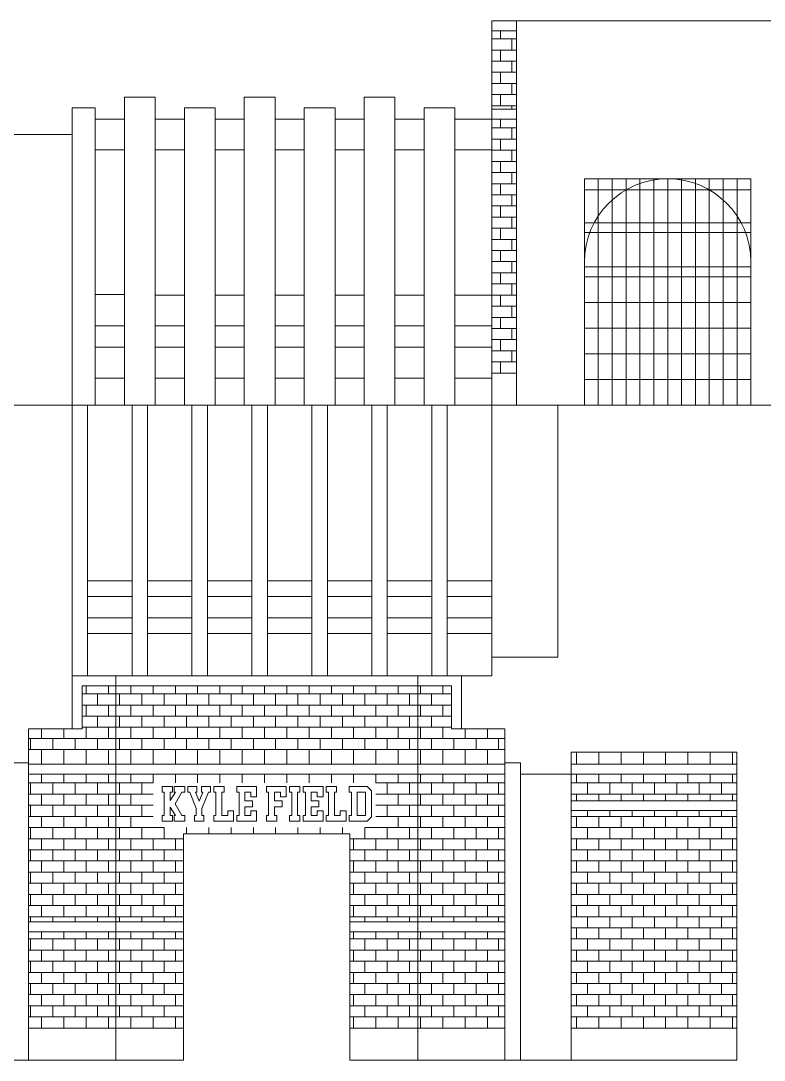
# Model space of a CAD drawing. Header units: inches. Extents: x -1530 to 385, y -443 to 699.
# Drawn here: x 187.452 to 189.954, y 33.837 to 37.336 of the extents above; entities that cross this region are included whole.
import ezdxf

# ---------------------------------------------------------------- set-up
doc = ezdxf.new("R2010")
doc.units = ezdxf.units.IN
doc.header["$LTSCALE"] = 0.5
doc.header["$MEASUREMENT"] = 0
doc.layers.add('03Cut', color=5, linetype='Continuous', lineweight=0)
doc.layers.add('04Score', color=2, linetype='Continuous', lineweight=0)

msp = doc.modelspace()

# ---------------------------------------------------------------- linework, layer by layer
at = {"layer": '03Cut'}
for p, q in [((190.2217, 37.3359), (189.0371, 37.3359)), ((189.0371, 37.3359), (189.0371, 35.1309)), ((187.801, 37.0793), (187.801, 37.0051)), ((187.801, 37.0793), (187.9046, 37.0793)), ((187.9046, 37.0051), (187.9046, 37.0793)), ((188.2045, 37.0793), (188.2045, 37.0051)), ((188.2045, 37.0793), (188.308, 37.0793)), ((188.308, 37.0051), (188.308, 37.0793)), ((188.6079, 37.0793), (188.6079, 37.0051)), ((188.6079, 37.0793), (188.7115, 37.0793)), ((188.7115, 37.0051), (188.7115, 37.0793)), ((187.625, 37.043), (187.703, 37.043)), ((187.625, 37.043), (187.625, 35.1309)), ((187.703, 37.0051), (187.703, 37.043)), ((188.0027, 37.043), (188.0027, 37.0051)), ((188.0027, 37.043), (188.1063, 37.043)), ((188.1063, 37.0051), (188.1063, 37.043)), ((188.4062, 37.043), (188.4062, 37.0051)), ((188.4062, 37.043), (188.5098, 37.043)), ((188.5098, 37.0051), (188.5098, 37.043)), ((188.8097, 37.043), (188.8097, 37.0051)), ((188.8097, 37.043), (188.9132, 37.043)), ((188.9132, 37.0051), (188.9132, 37.043)), ((187.703, 37.0051), (187.801, 37.0051)), ((187.9046, 37.0051), (188.0027, 37.0051)), ((188.1063, 37.0051), (188.2045, 37.0051)), ((188.308, 37.0051), (188.4062, 37.0051)), ((188.5098, 37.0051), (188.6079, 37.0051)), ((188.7115, 37.0051), (188.8097, 37.0051)), ((188.9132, 37.0051), (189.0371, 37.0051)), ((187.3264, 36.9529), (187.625, 36.9529)), ((187.9046, 36.4125), (187.9046, 36.9012)), ((187.9046, 36.9012), (188.0027, 36.9012)), ((188.0027, 36.9012), (188.0027, 36.4125)), ((188.1063, 36.4125), (188.1063, 36.9012)), ((188.1063, 36.9012), (188.2045, 36.9012)), ((188.2045, 36.9012), (188.2045, 36.4125)), ((188.308, 36.4125), (188.308, 36.9012)), ((188.308, 36.9012), (188.4062, 36.9012)), ((188.4062, 36.9012), (188.4062, 36.4125)), ((188.5098, 36.4125), (188.5098, 36.9012)), ((188.5098, 36.9012), (188.6079, 36.9012)), ((188.6079, 36.9012), (188.6079, 36.4125)), ((188.7115, 36.4125), (188.7115, 36.9012)), ((188.7115, 36.9012), (188.8097, 36.9012)), ((188.8097, 36.9012), (188.8097, 36.4125)), ((188.9132, 36.4125), (188.9132, 36.9012)), ((188.9132, 36.9012), (189.0371, 36.9012)), ((187.9046, 36.4125), (188.0027, 36.4125)), ((188.1063, 36.4125), (188.2045, 36.4125)), ((188.308, 36.4125), (188.4062, 36.4125)), ((188.5098, 36.4125), (188.6079, 36.4125)), ((188.7115, 36.4125), (188.8097, 36.4125)), ((188.9132, 36.4125), (189.0371, 36.4125)), ((187.9046, 36.2368), (187.9046, 36.309)), ((187.9046, 36.309), (188.0027, 36.309)), ((188.0027, 36.309), (188.0027, 36.2368)), ((188.1063, 36.2368), (188.1063, 36.309)), ((188.1063, 36.309), (188.2045, 36.309)), ((188.2045, 36.309), (188.2045, 36.2368)), ((188.308, 36.2368), (188.308, 36.309)), ((188.308, 36.309), (188.4062, 36.309)), ((188.4062, 36.309), (188.4062, 36.2368)), ((188.5098, 36.2368), (188.5098, 36.309)), ((188.5098, 36.309), (188.6079, 36.309)), ((188.6079, 36.309), (188.6079, 36.2368)), ((188.7115, 36.2368), (188.7115, 36.309)), ((188.7115, 36.309), (188.8097, 36.309)), ((188.8097, 36.309), (188.8097, 36.2368)), ((188.9132, 36.2368), (188.9132, 36.309)), ((188.9132, 36.309), (189.0371, 36.309)), ((187.9046, 36.2368), (188.0027, 36.2368)), ((188.1063, 36.2368), (188.2045, 36.2368)), ((188.308, 36.2368), (188.4062, 36.2368)), ((188.5098, 36.2368), (188.6079, 36.2368)), ((188.7115, 36.2368), (188.8097, 36.2368)), ((188.9132, 36.2368), (189.0371, 36.2368)), ((187.9046, 36.0419), (187.9046, 36.1329)), ((187.9046, 36.1329), (188.0027, 36.1329)), ((188.0027, 36.1329), (188.0027, 36.0419)), ((188.1063, 36.0419), (188.1063, 36.1329)), ((188.1063, 36.1329), (188.2045, 36.1329)), ((188.2045, 36.1329), (188.2045, 36.0419)), ((188.308, 36.0419), (188.308, 36.1329)), ((188.308, 36.1329), (188.4062, 36.1329)), ((188.4062, 36.1329), (188.4062, 36.0419)), ((188.5098, 36.0419), (188.5098, 36.1329)), ((188.5098, 36.1329), (188.6079, 36.1329)), ((188.6079, 36.1329), (188.6079, 36.0419)), ((188.7115, 36.0419), (188.7115, 36.1329)), ((188.7115, 36.1329), (188.8097, 36.1329)), ((188.8097, 36.1329), (188.8097, 36.0419)), ((188.9132, 36.0419), (188.9132, 36.1329)), ((188.9132, 36.1329), (189.0371, 36.1329)), ((192.1135, 36.0419), (187.1453, 36.0419)), ((189.2598, 36.0419), (189.2598, 35.1934)), ((189.2598, 35.1934), (189.0371, 35.1934)), ((189.0371, 35.1309), (187.625, 35.1309)), ((187.625, 34.9527), (187.625, 35.1309)), ((187.7716, 33.8369), (187.7716, 35.1309)), ((188.7885, 33.8369), (188.7885, 35.1309)), ((188.9351, 34.9527), (188.9351, 35.1309)), ((187.4784, 33.8369), (187.4784, 34.9527)), ((187.4784, 34.9527), (187.625, 34.9527)), ((189.0817, 34.9527), (188.9351, 34.9527)), ((189.0817, 33.8369), (189.0817, 34.9527)), ((189.8625, 34.8743), (189.3044, 34.8743)), ((189.3044, 33.8369), (189.3044, 34.8743)), ((189.8625, 34.8743), (189.8625, 33.8369)), ((187.4262, 34.838), (187.4784, 34.838)), ((189.1338, 34.838), (189.0817, 34.838)), ((189.1338, 34.8), (189.1338, 34.838)), ((189.1338, 34.8), (189.3044, 34.8)), ((187.9999, 33.8369), (187.9999, 34.5994)), ((187.9999, 34.5994), (188.5602, 34.5994)), ((188.5602, 33.8369), (188.5602, 34.5994)), ((187.9999, 33.8369), (186.6975, 33.8369)), ((189.8625, 33.8369), (188.5602, 33.8369))]:
    msp.add_line(p, q, dxfattribs=at)
at = {"layer": '04Score'}
for p, q in [((189.121, 36.0419), (189.121, 37.3359)), ((189.121, 37.3024), (189.0371, 37.3024)), ((189.121, 37.0386), (189.0371, 37.0386)), ((187.703, 36.0419), (187.703, 37.0051)), ((187.801, 37.0051), (187.801, 36.0419)), ((187.9046, 36.9012), (187.9046, 37.0051)), ((188.0027, 36.9012), (188.0027, 37.0051)), ((188.1063, 36.9012), (188.1063, 37.0051)), ((188.2045, 36.9012), (188.2045, 37.0051)), ((188.308, 36.9012), (188.308, 37.0051)), ((188.4062, 36.9012), (188.4062, 37.0051)), ((188.5098, 36.9012), (188.5098, 37.0051)), ((188.6079, 36.9012), (188.6079, 37.0051)), ((188.7115, 36.9012), (188.7115, 37.0051)), ((188.8097, 36.9012), (188.8097, 37.0051)), ((188.9132, 36.9012), (188.9132, 37.0051)), ((189.121, 37.0051), (189.0371, 37.0051)), ((187.703, 36.9012), (187.801, 36.9012)), ((189.3493, 36.0419), (189.3493, 36.8044)), ((189.3493, 36.8044), (189.9096, 36.8044)), ((189.3959, 36.0419), (189.3959, 36.8044)), ((189.4426, 36.0419), (189.4426, 36.8044)), ((189.4893, 36.0419), (189.4893, 36.8044)), ((189.536, 36.0419), (189.536, 36.8044)), ((189.5827, 36.0419), (189.5827, 36.8044)), ((189.6294, 36.8044), (189.6294, 36.0419)), ((189.6761, 36.0419), (189.6761, 36.8044)), ((189.7228, 36.0419), (189.7228, 36.8044)), ((189.7695, 36.0419), (189.7695, 36.8044)), ((189.8162, 36.0419), (189.8162, 36.8044)), ((189.8629, 36.0419), (189.8629, 36.8044)), ((189.9096, 36.0419), (189.9096, 36.8044)), ((189.9096, 36.7669), (189.3493, 36.7669)), ((189.9096, 36.6562), (189.3493, 36.6562)), ((189.9096, 36.6227), (189.3493, 36.6227)), ((189.9096, 36.508), (189.3493, 36.508)), ((189.9096, 36.4745), (189.3493, 36.4745)), ((187.703, 36.4145), (187.801, 36.4145)), ((187.9046, 36.4125), (187.9046, 36.309)), ((188.0027, 36.4125), (188.0027, 36.309)), ((188.1063, 36.4125), (188.1063, 36.309)), ((188.2045, 36.4125), (188.2045, 36.309)), ((188.308, 36.4125), (188.308, 36.309)), ((188.4062, 36.4125), (188.4062, 36.309)), ((188.5098, 36.4125), (188.5098, 36.309)), ((188.6079, 36.4125), (188.6079, 36.309)), ((188.7115, 36.4125), (188.7115, 36.309)), ((188.8097, 36.4125), (188.8097, 36.309)), ((188.9132, 36.4125), (188.9132, 36.309)), ((189.9096, 36.388), (189.3493, 36.388)), ((187.703, 36.309), (187.801, 36.309)), ((189.9096, 36.3015), (189.3493, 36.3015)), ((187.703, 36.2368), (187.801, 36.2368)), ((187.9046, 36.2368), (187.9046, 36.1329)), ((188.0027, 36.2368), (188.0027, 36.1329)), ((188.1063, 36.2368), (188.1063, 36.1329)), ((188.2045, 36.2368), (188.2045, 36.1329)), ((188.308, 36.2368), (188.308, 36.1329)), ((188.4062, 36.2368), (188.4062, 36.1329)), ((188.5098, 36.2368), (188.5098, 36.1329)), ((188.6079, 36.2368), (188.6079, 36.1329)), ((188.7115, 36.2368), (188.7115, 36.1329)), ((188.8097, 36.2368), (188.8097, 36.1329)), ((188.9132, 36.2368), (188.9132, 36.1329)), ((189.9096, 36.215), (189.3493, 36.215)), ((189.121, 36.1501), (189.0371, 36.1501)), ((187.703, 36.1329), (187.801, 36.1329)), ((189.9096, 36.1284), (189.3493, 36.1284)), ((187.6771, 35.1309), (187.6771, 36.0419)), ((187.8267, 36.0419), (187.8267, 35.1309)), ((187.8788, 35.1309), (187.8788, 36.0419)), ((188.0284, 36.0419), (188.0284, 35.1309)), ((188.0806, 35.1309), (188.0806, 36.0419)), ((188.2302, 36.0419), (188.2302, 35.1309)), ((188.2823, 35.1309), (188.2823, 36.0419)), ((188.4319, 36.0419), (188.4319, 35.1309)), ((188.484, 35.1309), (188.484, 36.0419)), ((188.6336, 36.0419), (188.6336, 35.1309)), ((188.6858, 35.1309), (188.6858, 36.0419)), ((188.8354, 36.0419), (188.8354, 35.1309)), ((188.8875, 35.1309), (188.8875, 36.0419)), ((187.6771, 35.4501), (187.8267, 35.4501)), ((187.8788, 35.4501), (188.0284, 35.4501)), ((188.0806, 35.4501), (188.2302, 35.4501)), ((188.2823, 35.4501), (188.4319, 35.4501)), ((188.484, 35.4501), (188.6336, 35.4501)), ((188.6858, 35.4501), (188.8354, 35.4501)), ((188.8875, 35.4501), (189.0371, 35.4501)), ((187.6771, 35.398), (187.8267, 35.398)), ((187.8788, 35.398), (188.0284, 35.398)), ((188.0806, 35.398), (188.2302, 35.398)), ((188.2823, 35.398), (188.4319, 35.398)), ((188.484, 35.398), (188.6336, 35.398)), ((188.6858, 35.398), (188.8354, 35.398)), ((188.8875, 35.398), (189.0371, 35.398)), ((187.6771, 35.3258), (187.8267, 35.3258)), ((187.8788, 35.3258), (188.0284, 35.3258)), ((188.0806, 35.3258), (188.2302, 35.3258)), ((188.2823, 35.3258), (188.4319, 35.3258)), ((188.484, 35.3258), (188.6336, 35.3258)), ((188.6858, 35.3258), (188.8354, 35.3258)), ((188.8875, 35.3258), (189.0371, 35.3258)), ((187.6771, 35.2737), (187.8267, 35.2737)), ((187.8788, 35.2737), (188.0284, 35.2737)), ((188.0806, 35.2737), (188.2302, 35.2737)), ((188.2823, 35.2737), (188.4319, 35.2737)), ((188.484, 35.2737), (188.6336, 35.2737)), ((188.6858, 35.2737), (188.8354, 35.2737)), ((188.8875, 35.2737), (189.0371, 35.2737)), ((188.9015, 35.0974), (187.6585, 35.0974)), ((187.6585, 34.9527), (187.6585, 35.0974)), ((188.9015, 34.9527), (188.9015, 35.0974)), ((187.625, 34.9527), (187.6585, 34.9527)), ((188.9351, 34.9527), (188.9015, 34.9527)), ((189.0817, 34.8336), (187.4784, 34.8336)), ((189.3044, 34.8336), (189.8625, 34.8336)), ((189.0817, 34.8), (187.4784, 34.8)), ((189.1338, 33.8369), (189.1338, 34.8)), ((189.3044, 34.8), (189.8625, 34.8)), ((189.3044, 34.7105), (189.8625, 34.7105)), ((189.3044, 34.677), (189.8625, 34.677)), ((187.9999, 34.303), (187.4784, 34.303)), ((189.0817, 34.303), (188.5602, 34.303)), ((187.9999, 34.2695), (187.4784, 34.2695)), ((189.0817, 34.2695), (188.5602, 34.2695)), ((187.4784, 33.9451), (187.9999, 33.9451)), ((188.5602, 33.9451), (189.0817, 33.9451)), ((189.8625, 33.9451), (189.3044, 33.9451))]:
    msp.add_line(p, q, dxfattribs=at)
at = {"layer": '04Score', "linetype": 'Continuous'}
for p, q in [((189.0671, 37.2751), (189.0671, 37.3024)), ((189.0371, 37.2751), (189.121, 37.2751)), ((189.1046, 37.2376), (189.1046, 37.2751)), ((189.0371, 37.2376), (189.121, 37.2376)), ((189.0671, 37.2001), (189.0671, 37.2376)), ((189.0371, 37.2001), (189.121, 37.2001)), ((189.1046, 37.1626), (189.1046, 37.2001)), ((189.0371, 37.1626), (189.121, 37.1626)), ((189.0671, 37.1251), (189.0671, 37.1626)), ((189.0371, 37.1251), (189.121, 37.1251)), ((189.1046, 37.0876), (189.1046, 37.1251)), ((189.0371, 37.0876), (189.121, 37.0876)), ((189.0671, 37.0501), (189.0671, 37.0876)), ((189.0371, 37.0501), (189.121, 37.0501)), ((189.1046, 37.0386), (189.1046, 37.0501)), ((189.0671, 36.9751), (189.0671, 37.0051)), ((189.0371, 36.9751), (189.121, 36.9751)), ((189.1046, 36.9376), (189.1046, 36.9751)), ((189.0371, 36.9376), (189.121, 36.9376)), ((189.0671, 36.9001), (189.0671, 36.9376)), ((189.0371, 36.9001), (189.121, 36.9001)), ((189.1046, 36.8626), (189.1046, 36.9001)), ((189.0371, 36.8626), (189.121, 36.8626)), ((189.0671, 36.8251), (189.0671, 36.8626)), ((189.0371, 36.8251), (189.121, 36.8251)), ((189.1046, 36.7876), (189.1046, 36.8251)), ((189.0371, 36.7876), (189.121, 36.7876)), ((189.0671, 36.7501), (189.0671, 36.7876)), ((189.0371, 36.7501), (189.121, 36.7501)), ((189.1046, 36.7126), (189.1046, 36.7501)), ((189.0371, 36.7126), (189.121, 36.7126)), ((189.0671, 36.6751), (189.0671, 36.7126)), ((189.0371, 36.6751), (189.121, 36.6751)), ((189.1046, 36.6376), (189.1046, 36.6751)), ((189.0371, 36.6376), (189.121, 36.6376)), ((189.0671, 36.6001), (189.0671, 36.6376)), ((189.0371, 36.6001), (189.121, 36.6001)), ((189.1046, 36.5626), (189.1046, 36.6001)), ((189.0371, 36.5626), (189.121, 36.5626)), ((189.0671, 36.5251), (189.0671, 36.5626)), ((189.0371, 36.5251), (189.121, 36.5251)), ((189.1046, 36.4876), (189.1046, 36.5251)), ((189.0371, 36.4876), (189.121, 36.4876)), ((189.0671, 36.4501), (189.0671, 36.4876)), ((189.0371, 36.4501), (189.121, 36.4501)), ((189.1046, 36.4126), (189.1046, 36.4501)), ((189.0371, 36.4126), (189.121, 36.4126)), ((189.0671, 36.3751), (189.0671, 36.4126)), ((189.0371, 36.3751), (189.121, 36.3751)), ((189.1046, 36.3376), (189.1046, 36.3751)), ((189.0371, 36.3376), (189.121, 36.3376)), ((189.0671, 36.3001), (189.0671, 36.3376)), ((189.0371, 36.3001), (189.121, 36.3001)), ((189.1046, 36.2626), (189.1046, 36.3001)), ((189.0371, 36.2626), (189.121, 36.2626)), ((189.0671, 36.2251), (189.0671, 36.2626)), ((189.0371, 36.2251), (189.121, 36.2251)), ((189.1046, 36.1876), (189.1046, 36.2251)), ((189.0371, 36.1876), (189.121, 36.1876)), ((189.0671, 36.1501), (189.0671, 36.1876)), ((187.6725, 35.0701), (187.6725, 35.0974)), ((187.7475, 35.0701), (187.7475, 35.0974)), ((187.8225, 35.0701), (187.8225, 35.0974)), ((187.8975, 35.0701), (187.8975, 35.0974)), ((187.9725, 35.0701), (187.9725, 35.0974)), ((188.0475, 35.0701), (188.0475, 35.0974)), ((188.1225, 35.0701), (188.1225, 35.0974)), ((188.1975, 35.0701), (188.1975, 35.0974)), ((188.2725, 35.0701), (188.2725, 35.0974)), ((188.3475, 35.0701), (188.3475, 35.0974)), ((188.4225, 35.0701), (188.4225, 35.0974)), ((188.4975, 35.0701), (188.4975, 35.0974)), ((188.5725, 35.0701), (188.5725, 35.0974)), ((188.6475, 35.0701), (188.6475, 35.0974)), ((188.7225, 35.0701), (188.7225, 35.0974)), ((188.7975, 35.0701), (188.7975, 35.0974)), ((188.8725, 35.0701), (188.8725, 35.0974)), ((187.6585, 35.0701), (188.9015, 35.0701)), ((187.71, 35.0326), (187.71, 35.0701)), ((187.785, 35.0326), (187.785, 35.0701)), ((187.86, 35.0326), (187.86, 35.0701)), ((187.935, 35.0326), (187.935, 35.0701)), ((188.01, 35.0326), (188.01, 35.0701)), ((188.085, 35.0326), (188.085, 35.0701)), ((188.16, 35.0326), (188.16, 35.0701)), ((188.235, 35.0326), (188.235, 35.0701)), ((188.31, 35.0326), (188.31, 35.0701)), ((188.385, 35.0326), (188.385, 35.0701)), ((188.46, 35.0326), (188.46, 35.0701)), ((188.535, 35.0326), (188.535, 35.0701)), ((188.61, 35.0326), (188.61, 35.0701)), ((188.685, 35.0326), (188.685, 35.0701)), ((188.76, 35.0326), (188.76, 35.0701)), ((188.835, 35.0326), (188.835, 35.0701)), ((187.6585, 35.0326), (188.9015, 35.0326)), ((187.6725, 34.9951), (187.6725, 35.0326)), ((187.7475, 34.9951), (187.7475, 35.0326)), ((187.8225, 34.9951), (187.8225, 35.0326)), ((187.8975, 34.9951), (187.8975, 35.0326)), ((187.9725, 34.9951), (187.9725, 35.0326)), ((188.0475, 34.9951), (188.0475, 35.0326)), ((188.1225, 34.9951), (188.1225, 35.0326)), ((188.1975, 34.9951), (188.1975, 35.0326)), ((188.2725, 34.9951), (188.2725, 35.0326)), ((188.3475, 34.9951), (188.3475, 35.0326)), ((188.4225, 34.9951), (188.4225, 35.0326)), ((188.4975, 34.9951), (188.4975, 35.0326)), ((188.5725, 34.9951), (188.5725, 35.0326)), ((188.6475, 34.9951), (188.6475, 35.0326)), ((188.7225, 34.9951), (188.7225, 35.0326)), ((188.7975, 34.9951), (188.7975, 35.0326)), ((188.8725, 34.9951), (188.8725, 35.0326)), ((187.6585, 34.9951), (188.9015, 34.9951)), ((187.71, 34.9576), (187.71, 34.9951)), ((187.785, 34.9576), (187.785, 34.9951)), ((187.86, 34.9576), (187.86, 34.9951)), ((187.935, 34.9576), (187.935, 34.9951)), ((188.01, 34.9576), (188.01, 34.9951)), ((188.085, 34.9576), (188.085, 34.9951)), ((188.16, 34.9576), (188.16, 34.9951)), ((188.235, 34.9576), (188.235, 34.9951)), ((188.31, 34.9576), (188.31, 34.9951)), ((188.385, 34.9576), (188.385, 34.9951)), ((188.46, 34.9576), (188.46, 34.9951)), ((188.535, 34.9576), (188.535, 34.9951)), ((188.61, 34.9576), (188.61, 34.9951)), ((188.685, 34.9576), (188.685, 34.9951)), ((188.76, 34.9576), (188.76, 34.9951)), ((188.835, 34.9576), (188.835, 34.9951)), ((187.6585, 34.9576), (188.9015, 34.9576)), ((187.6725, 34.9201), (187.6725, 34.9576)), ((187.7475, 34.9201), (187.7475, 34.9576)), ((187.8225, 34.9201), (187.8225, 34.9576)), ((187.8975, 34.9201), (187.8975, 34.9576)), ((187.9725, 34.9201), (187.9725, 34.9576)), ((188.0475, 34.9201), (188.0475, 34.9576)), ((188.1225, 34.9201), (188.1225, 34.9576)), ((188.1975, 34.9201), (188.1975, 34.9576)), ((188.2725, 34.9201), (188.2725, 34.9576)), ((188.3475, 34.9201), (188.3475, 34.9576)), ((188.4225, 34.9201), (188.4225, 34.9576)), ((188.4975, 34.9201), (188.4975, 34.9576)), ((188.5725, 34.9201), (188.5725, 34.9576)), ((188.6475, 34.9201), (188.6475, 34.9576)), ((188.7225, 34.9201), (188.7225, 34.9576)), ((188.7975, 34.9201), (188.7975, 34.9576)), ((188.8725, 34.9201), (188.8725, 34.9576)), ((187.5225, 34.9201), (187.5225, 34.9527)), ((187.5975, 34.9201), (187.5975, 34.9527)), ((188.9475, 34.9201), (188.9475, 34.9527)), ((189.0225, 34.9201), (189.0225, 34.9527)), ((187.4784, 34.9201), (189.0817, 34.9201)), ((187.485, 34.8826), (187.485, 34.9201)), ((187.56, 34.8826), (187.56, 34.9201)), ((187.635, 34.8826), (187.635, 34.9201)), ((187.71, 34.8826), (187.71, 34.9201)), ((187.785, 34.8826), (187.785, 34.9201)), ((187.86, 34.8826), (187.86, 34.9201)), ((187.935, 34.8826), (187.935, 34.9201)), ((188.01, 34.8826), (188.01, 34.9201)), ((188.085, 34.8826), (188.085, 34.9201)), ((188.16, 34.8826), (188.16, 34.9201)), ((188.235, 34.8826), (188.235, 34.9201)), ((188.31, 34.8826), (188.31, 34.9201)), ((188.385, 34.8826), (188.385, 34.9201)), ((188.46, 34.8826), (188.46, 34.9201)), ((188.535, 34.8826), (188.535, 34.9201)), ((188.61, 34.8826), (188.61, 34.9201)), ((188.685, 34.8826), (188.685, 34.9201)), ((188.76, 34.8826), (188.76, 34.9201)), ((188.835, 34.8826), (188.835, 34.9201)), ((188.91, 34.8826), (188.91, 34.9201)), ((188.985, 34.8826), (188.985, 34.9201)), ((189.06, 34.8826), (189.06, 34.9201)), ((187.4784, 34.8826), (189.0817, 34.8826)), ((187.5225, 34.8336), (187.5225, 34.8826)), ((187.5975, 34.8336), (187.5975, 34.8826)), ((187.6725, 34.8336), (187.6725, 34.8826)), ((187.7475, 34.8336), (187.7475, 34.8826)), ((187.8225, 34.8336), (187.8225, 34.8826)), ((187.8975, 34.8336), (187.8975, 34.8826)), ((187.9725, 34.8336), (187.9725, 34.8826)), ((188.0475, 34.8336), (188.0475, 34.8826)), ((188.1225, 34.8336), (188.1225, 34.8826)), ((188.1975, 34.8336), (188.1975, 34.8826)), ((188.2725, 34.8336), (188.2725, 34.8826)), ((188.3475, 34.8336), (188.3475, 34.8826)), ((188.4225, 34.8336), (188.4225, 34.8826)), ((188.4975, 34.8336), (188.4975, 34.8826)), ((188.5725, 34.8336), (188.5725, 34.8826)), ((188.6475, 34.8336), (188.6475, 34.8826)), ((188.7225, 34.8336), (188.7225, 34.8826)), ((188.7975, 34.8336), (188.7975, 34.8826)), ((188.8725, 34.8336), (188.8725, 34.8826)), ((188.9475, 34.8336), (188.9475, 34.8826)), ((189.0225, 34.8336), (189.0225, 34.8826)), ((189.3225, 34.8336), (189.3225, 34.8743)), ((189.3975, 34.8336), (189.3975, 34.8743)), ((189.4725, 34.8336), (189.4725, 34.8743)), ((189.5475, 34.8336), (189.5475, 34.8743)), ((189.6225, 34.8336), (189.6225, 34.8743)), ((189.6975, 34.8336), (189.6975, 34.8743)), ((189.7725, 34.8336), (189.7725, 34.8743)), ((189.8475, 34.8336), (189.8475, 34.8743)), ((187.5225, 34.7701), (187.5225, 34.8)), ((187.5975, 34.7701), (187.5975, 34.8)), ((187.6725, 34.7701), (187.6725, 34.8)), ((187.7475, 34.7701), (187.7475, 34.8)), ((187.8225, 34.7701), (187.8225, 34.8)), ((187.8975, 34.7701), (187.8975, 34.8)), ((187.9725, 34.7701), (187.9725, 34.8)), ((188.0475, 34.7701), (188.0475, 34.8)), ((188.1225, 34.7701), (188.1225, 34.8)), ((188.1975, 34.7701), (188.1975, 34.8)), ((188.2725, 34.7701), (188.2725, 34.8)), ((188.3475, 34.7701), (188.3475, 34.8)), ((188.4225, 34.7701), (188.4225, 34.8)), ((188.4975, 34.7701), (188.4975, 34.8)), ((188.5725, 34.7701), (188.5725, 34.8)), ((188.6475, 34.7701), (188.6475, 34.8)), ((188.7225, 34.7701), (188.7225, 34.8)), ((188.7975, 34.7701), (188.7975, 34.8)), ((188.8725, 34.7701), (188.8725, 34.8)), ((188.9475, 34.7701), (188.9475, 34.8)), ((189.0225, 34.7701), (189.0225, 34.8)), ((189.3225, 34.7701), (189.3225, 34.8)), ((189.3975, 34.7701), (189.3975, 34.8)), ((189.4725, 34.7701), (189.4725, 34.8)), ((189.5475, 34.7701), (189.5475, 34.8)), ((189.6225, 34.7701), (189.6225, 34.8)), ((189.6975, 34.7701), (189.6975, 34.8)), ((189.7725, 34.7701), (189.7725, 34.8)), ((189.8475, 34.7701), (189.8475, 34.8)), ((187.4784, 34.7701), (187.8975, 34.7701)), ((187.485, 34.7326), (187.485, 34.7701)), ((187.56, 34.7326), (187.56, 34.7701)), ((187.635, 34.7326), (187.635, 34.7701)), ((187.71, 34.7326), (187.71, 34.7701)), ((187.785, 34.7326), (187.785, 34.7701)), ((187.86, 34.7326), (187.86, 34.7701)), ((188.6475, 34.7701), (189.0817, 34.7701)), ((188.685, 34.7326), (188.685, 34.7701)), ((188.76, 34.7326), (188.76, 34.7701)), ((188.835, 34.7326), (188.835, 34.7701)), ((188.91, 34.7326), (188.91, 34.7701)), ((188.985, 34.7326), (188.985, 34.7701)), ((189.06, 34.7326), (189.06, 34.7701)), ((189.3044, 34.7701), (189.8625, 34.7701)), ((189.36, 34.7326), (189.36, 34.7701)), ((189.435, 34.7326), (189.435, 34.7701)), ((189.51, 34.7326), (189.51, 34.7701)), ((189.585, 34.7326), (189.585, 34.7701)), ((189.66, 34.7326), (189.66, 34.7701)), ((189.735, 34.7326), (189.735, 34.7701)), ((189.81, 34.7326), (189.81, 34.7701)), ((187.4784, 34.7326), (187.8975, 34.7326)), ((187.5225, 34.6951), (187.5225, 34.7326)), ((187.5975, 34.6951), (187.5975, 34.7326)), ((187.6725, 34.6951), (187.6725, 34.7326)), ((187.7475, 34.6951), (187.7475, 34.7326)), ((187.8225, 34.6951), (187.8225, 34.7326)), ((187.935, 34.7326), (187.935, 34.7389)), ((187.935, 34.7326), (187.9352, 34.7326)), ((188.6475, 34.7326), (189.0817, 34.7326)), ((188.7225, 34.6951), (188.7225, 34.7326)), ((188.7975, 34.6951), (188.7975, 34.7326)), ((188.8725, 34.6951), (188.8725, 34.7326)), ((188.9475, 34.6951), (188.9475, 34.7326)), ((189.0225, 34.6951), (189.0225, 34.7326)), ((189.3044, 34.7326), (189.8625, 34.7326)), ((189.3225, 34.7105), (189.3225, 34.7326)), ((189.3975, 34.7105), (189.3975, 34.7326)), ((189.4725, 34.7105), (189.4725, 34.7326)), ((189.5475, 34.7105), (189.5475, 34.7326)), ((189.6225, 34.7105), (189.6225, 34.7326)), ((189.6975, 34.7105), (189.6975, 34.7326)), ((189.7725, 34.7105), (189.7725, 34.7326)), ((189.8475, 34.7105), (189.8475, 34.7326)), ((187.4784, 34.6951), (187.8975, 34.6951)), ((187.485, 34.6576), (187.485, 34.6951)), ((187.56, 34.6576), (187.56, 34.6951)), ((187.635, 34.6576), (187.635, 34.6951)), ((187.71, 34.6576), (187.71, 34.6951)), ((187.785, 34.6576), (187.785, 34.6951)), ((187.86, 34.6576), (187.86, 34.6951)), ((187.935, 34.6607), (187.935, 34.6951)), ((187.935, 34.6951), (187.9352, 34.6951)), ((187.9725, 34.698), (187.9725, 34.7015)), ((188.6475, 34.6951), (189.0817, 34.6951)), ((188.685, 34.6576), (188.685, 34.6951)), ((188.76, 34.6576), (188.76, 34.6951)), ((188.835, 34.6576), (188.835, 34.6951)), ((188.91, 34.6576), (188.91, 34.6951)), ((188.985, 34.6576), (188.985, 34.6951)), ((189.06, 34.6576), (189.06, 34.6951)), ((189.36, 34.6576), (189.36, 34.677)), ((189.435, 34.6576), (189.435, 34.677)), ((189.51, 34.6576), (189.51, 34.677)), ((189.585, 34.6576), (189.585, 34.677)), ((189.66, 34.6576), (189.66, 34.677)), ((189.735, 34.6576), (189.735, 34.677)), ((189.81, 34.6576), (189.81, 34.677)), ((187.4784, 34.6576), (187.8975, 34.6576)), ((187.5225, 34.6201), (187.5225, 34.6576)), ((187.5975, 34.6201), (187.5975, 34.6576)), ((187.6725, 34.6201), (187.6725, 34.6576)), ((187.7475, 34.6201), (187.7475, 34.6576)), ((187.8225, 34.6201), (187.8225, 34.6576)), ((188.6475, 34.6576), (189.0817, 34.6576)), ((188.7225, 34.6201), (188.7225, 34.6576)), ((188.7975, 34.6201), (188.7975, 34.6576)), ((188.8725, 34.6201), (188.8725, 34.6576)), ((188.9475, 34.6201), (188.9475, 34.6576)), ((189.0225, 34.6201), (189.0225, 34.6576)), ((189.3044, 34.6576), (189.8625, 34.6576)), ((189.3225, 34.6201), (189.3225, 34.6576)), ((189.3975, 34.6201), (189.3975, 34.6576)), ((189.4725, 34.6201), (189.4725, 34.6576)), ((189.5475, 34.6201), (189.5475, 34.6576)), ((189.6225, 34.6201), (189.6225, 34.6576)), ((189.6975, 34.6201), (189.6975, 34.6576)), ((189.7725, 34.6201), (189.7725, 34.6576)), ((189.8475, 34.6201), (189.8475, 34.6576)), ((187.4784, 34.6201), (187.935, 34.6201)), ((187.485, 34.5826), (187.485, 34.6201)), ((187.56, 34.5826), (187.56, 34.6201)), ((187.635, 34.5826), (187.635, 34.6201)), ((187.71, 34.5826), (187.71, 34.6201)), ((187.785, 34.5826), (187.785, 34.6201)), ((187.86, 34.5826), (187.86, 34.6201)), ((187.935, 34.5826), (187.935, 34.6201)), ((188.01, 34.5994), (188.01, 34.6201)), ((188.085, 34.5994), (188.085, 34.6201)), ((188.16, 34.5994), (188.16, 34.6201)), ((188.235, 34.5994), (188.235, 34.6201)), ((188.31, 34.5994), (188.31, 34.6201)), ((188.385, 34.5994), (188.385, 34.6201)), ((188.46, 34.5994), (188.46, 34.6201)), ((188.535, 34.5994), (188.535, 34.6201)), ((188.61, 34.6201), (189.0817, 34.6201)), ((188.61, 34.5826), (188.61, 34.6201)), ((188.685, 34.5826), (188.685, 34.6201)), ((188.76, 34.5826), (188.76, 34.6201)), ((188.835, 34.5826), (188.835, 34.6201)), ((188.91, 34.5826), (188.91, 34.6201)), ((188.985, 34.5826), (188.985, 34.6201)), ((189.06, 34.5826), (189.06, 34.6201)), ((189.3044, 34.6201), (189.8625, 34.6201)), ((189.36, 34.5826), (189.36, 34.6201)), ((189.435, 34.5826), (189.435, 34.6201)), ((189.51, 34.5826), (189.51, 34.6201)), ((189.585, 34.5826), (189.585, 34.6201)), ((189.66, 34.5826), (189.66, 34.6201)), ((189.735, 34.5826), (189.735, 34.6201)), ((189.81, 34.5826), (189.81, 34.6201)), ((187.4784, 34.5826), (187.9999, 34.5826)), ((187.5225, 34.5451), (187.5225, 34.5826)), ((187.5975, 34.5451), (187.5975, 34.5826)), ((187.6725, 34.5451), (187.6725, 34.5826)), ((187.7475, 34.5451), (187.7475, 34.5826)), ((187.8225, 34.5451), (187.8225, 34.5826)), ((187.8975, 34.5451), (187.8975, 34.5826)), ((187.9725, 34.5451), (187.9725, 34.5826)), ((188.5602, 34.5826), (189.0817, 34.5826)), ((188.5725, 34.5451), (188.5725, 34.5826)), ((188.6475, 34.5451), (188.6475, 34.5826)), ((188.7225, 34.5451), (188.7225, 34.5826)), ((188.7975, 34.5451), (188.7975, 34.5826)), ((188.8725, 34.5451), (188.8725, 34.5826)), ((188.9475, 34.5451), (188.9475, 34.5826)), ((189.0225, 34.5451), (189.0225, 34.5826)), ((189.3044, 34.5826), (189.8625, 34.5826)), ((189.3225, 34.5451), (189.3225, 34.5826)), ((189.3975, 34.5451), (189.3975, 34.5826)), ((189.4725, 34.5451), (189.4725, 34.5826)), ((189.5475, 34.5451), (189.5475, 34.5826)), ((189.6225, 34.5451), (189.6225, 34.5826)), ((189.6975, 34.5451), (189.6975, 34.5826)), ((189.7725, 34.5451), (189.7725, 34.5826)), ((189.8475, 34.5451), (189.8475, 34.5826)), ((187.4784, 34.5451), (187.9999, 34.5451)), ((187.485, 34.5076), (187.485, 34.5451)), ((187.56, 34.5076), (187.56, 34.5451)), ((187.635, 34.5076), (187.635, 34.5451)), ((187.71, 34.5076), (187.71, 34.5451)), ((187.785, 34.5076), (187.785, 34.5451)), ((187.86, 34.5076), (187.86, 34.5451)), ((187.935, 34.5076), (187.935, 34.5451)), ((188.5602, 34.5451), (189.0817, 34.5451)), ((188.61, 34.5076), (188.61, 34.5451)), ((188.685, 34.5076), (188.685, 34.5451)), ((188.76, 34.5076), (188.76, 34.5451)), ((188.835, 34.5076), (188.835, 34.5451)), ((188.91, 34.5076), (188.91, 34.5451)), ((188.985, 34.5076), (188.985, 34.5451)), ((189.06, 34.5076), (189.06, 34.5451)), ((189.3044, 34.5451), (189.8625, 34.5451)), ((189.36, 34.5076), (189.36, 34.5451)), ((189.435, 34.5076), (189.435, 34.5451)), ((189.51, 34.5076), (189.51, 34.5451)), ((189.585, 34.5076), (189.585, 34.5451)), ((189.66, 34.5076), (189.66, 34.5451)), ((189.735, 34.5076), (189.735, 34.5451)), ((189.81, 34.5076), (189.81, 34.5451)), ((187.4784, 34.5076), (187.9999, 34.5076)), ((187.5225, 34.4701), (187.5225, 34.5076)), ((187.5975, 34.4701), (187.5975, 34.5076)), ((187.6725, 34.4701), (187.6725, 34.5076)), ((187.7475, 34.4701), (187.7475, 34.5076)), ((187.8225, 34.4701), (187.8225, 34.5076)), ((187.8975, 34.4701), (187.8975, 34.5076)), ((187.9725, 34.4701), (187.9725, 34.5076)), ((188.5602, 34.5076), (189.0817, 34.5076)), ((188.5725, 34.4701), (188.5725, 34.5076)), ((188.6475, 34.4701), (188.6475, 34.5076)), ((188.7225, 34.4701), (188.7225, 34.5076)), ((188.7975, 34.4701), (188.7975, 34.5076)), ((188.8725, 34.4701), (188.8725, 34.5076)), ((188.9475, 34.4701), (188.9475, 34.5076)), ((189.0225, 34.4701), (189.0225, 34.5076)), ((189.3044, 34.5076), (189.8625, 34.5076)), ((189.3225, 34.4701), (189.3225, 34.5076)), ((189.3975, 34.4701), (189.3975, 34.5076)), ((189.4725, 34.4701), (189.4725, 34.5076)), ((189.5475, 34.4701), (189.5475, 34.5076)), ((189.6225, 34.4701), (189.6225, 34.5076)), ((189.6975, 34.4701), (189.6975, 34.5076)), ((189.7725, 34.4701), (189.7725, 34.5076)), ((189.8475, 34.4701), (189.8475, 34.5076)), ((187.4784, 34.4701), (187.9999, 34.4701)), ((187.485, 34.4326), (187.485, 34.4701)), ((187.56, 34.4326), (187.56, 34.4701)), ((187.635, 34.4326), (187.635, 34.4701)), ((187.71, 34.4326), (187.71, 34.4701)), ((187.785, 34.4326), (187.785, 34.4701)), ((187.86, 34.4326), (187.86, 34.4701)), ((187.935, 34.4326), (187.935, 34.4701)), ((188.5602, 34.4701), (189.0817, 34.4701)), ((188.61, 34.4326), (188.61, 34.4701)), ((188.685, 34.4326), (188.685, 34.4701)), ((188.76, 34.4326), (188.76, 34.4701)), ((188.835, 34.4326), (188.835, 34.4701)), ((188.91, 34.4326), (188.91, 34.4701)), ((188.985, 34.4326), (188.985, 34.4701)), ((189.06, 34.4326), (189.06, 34.4701)), ((189.3044, 34.4701), (189.8625, 34.4701)), ((189.36, 34.4326), (189.36, 34.4701)), ((189.435, 34.4326), (189.435, 34.4701)), ((189.51, 34.4326), (189.51, 34.4701)), ((189.585, 34.4326), (189.585, 34.4701)), ((189.66, 34.4326), (189.66, 34.4701)), ((189.735, 34.4326), (189.735, 34.4701)), ((189.81, 34.4326), (189.81, 34.4701)), ((187.4784, 34.4326), (187.9999, 34.4326)), ((187.5225, 34.3951), (187.5225, 34.4326)), ((187.5975, 34.3951), (187.5975, 34.4326)), ((187.6725, 34.3951), (187.6725, 34.4326)), ((187.7475, 34.3951), (187.7475, 34.4326)), ((187.8225, 34.3951), (187.8225, 34.4326)), ((187.8975, 34.3951), (187.8975, 34.4326)), ((187.9725, 34.3951), (187.9725, 34.4326)), ((188.5602, 34.4326), (189.0817, 34.4326)), ((188.5725, 34.3951), (188.5725, 34.4326)), ((188.6475, 34.3951), (188.6475, 34.4326)), ((188.7225, 34.3951), (188.7225, 34.4326)), ((188.7975, 34.3951), (188.7975, 34.4326)), ((188.8725, 34.3951), (188.8725, 34.4326)), ((188.9475, 34.3951), (188.9475, 34.4326)), ((189.0225, 34.3951), (189.0225, 34.4326)), ((189.3044, 34.4326), (189.8625, 34.4326)), ((189.3225, 34.3951), (189.3225, 34.4326)), ((189.3975, 34.3951), (189.3975, 34.4326)), ((189.4725, 34.3951), (189.4725, 34.4326)), ((189.5475, 34.3951), (189.5475, 34.4326)), ((189.6225, 34.3951), (189.6225, 34.4326)), ((189.6975, 34.3951), (189.6975, 34.4326)), ((189.7725, 34.3951), (189.7725, 34.4326)), ((189.8475, 34.3951), (189.8475, 34.4326)), ((187.4784, 34.3951), (187.9999, 34.3951)), ((187.485, 34.3576), (187.485, 34.3951)), ((187.56, 34.3576), (187.56, 34.3951)), ((187.635, 34.3576), (187.635, 34.3951)), ((187.71, 34.3576), (187.71, 34.3951)), ((187.785, 34.3576), (187.785, 34.3951)), ((187.86, 34.3576), (187.86, 34.3951)), ((187.935, 34.3576), (187.935, 34.3951)), ((188.5602, 34.3951), (189.0817, 34.3951)), ((188.61, 34.3576), (188.61, 34.3951)), ((188.685, 34.3576), (188.685, 34.3951)), ((188.76, 34.3576), (188.76, 34.3951)), ((188.835, 34.3576), (188.835, 34.3951)), ((188.91, 34.3576), (188.91, 34.3951)), ((188.985, 34.3576), (188.985, 34.3951)), ((189.06, 34.3576), (189.06, 34.3951)), ((189.3044, 34.3951), (189.8625, 34.3951)), ((189.36, 34.3576), (189.36, 34.3951)), ((189.435, 34.3576), (189.435, 34.3951)), ((189.51, 34.3576), (189.51, 34.3951)), ((189.585, 34.3576), (189.585, 34.3951)), ((189.66, 34.3576), (189.66, 34.3951)), ((189.735, 34.3576), (189.735, 34.3951)), ((189.81, 34.3576), (189.81, 34.3951)), ((187.4784, 34.3576), (187.9999, 34.3576)), ((187.5225, 34.3201), (187.5225, 34.3576)), ((187.5975, 34.3201), (187.5975, 34.3576)), ((187.6725, 34.3201), (187.6725, 34.3576)), ((187.7475, 34.3201), (187.7475, 34.3576)), ((187.8225, 34.3201), (187.8225, 34.3576)), ((187.8975, 34.3201), (187.8975, 34.3576)), ((187.9725, 34.3201), (187.9725, 34.3576)), ((188.5602, 34.3576), (189.0817, 34.3576)), ((188.5725, 34.3201), (188.5725, 34.3576)), ((188.6475, 34.3201), (188.6475, 34.3576)), ((188.7225, 34.3201), (188.7225, 34.3576)), ((188.7975, 34.3201), (188.7975, 34.3576)), ((188.8725, 34.3201), (188.8725, 34.3576)), ((188.9475, 34.3201), (188.9475, 34.3576)), ((189.0225, 34.3201), (189.0225, 34.3576)), ((189.3044, 34.3576), (189.8625, 34.3576)), ((189.3225, 34.3201), (189.3225, 34.3576)), ((189.3975, 34.3201), (189.3975, 34.3576)), ((189.4725, 34.3201), (189.4725, 34.3576)), ((189.5475, 34.3201), (189.5475, 34.3576)), ((189.6225, 34.3201), (189.6225, 34.3576)), ((189.6975, 34.3201), (189.6975, 34.3576)), ((189.7725, 34.3201), (189.7725, 34.3576)), ((189.8475, 34.3201), (189.8475, 34.3576)), ((187.4784, 34.3201), (187.9999, 34.3201)), ((187.485, 34.303), (187.485, 34.3201)), ((187.56, 34.303), (187.56, 34.3201)), ((187.635, 34.303), (187.635, 34.3201)), ((187.71, 34.303), (187.71, 34.3201)), ((187.785, 34.303), (187.785, 34.3201)), ((187.86, 34.303), (187.86, 34.3201)), ((187.935, 34.303), (187.935, 34.3201)), ((188.5602, 34.3201), (189.0817, 34.3201)), ((188.61, 34.303), (188.61, 34.3201)), ((188.685, 34.303), (188.685, 34.3201)), ((188.76, 34.303), (188.76, 34.3201)), ((188.835, 34.303), (188.835, 34.3201)), ((188.91, 34.303), (188.91, 34.3201)), ((188.985, 34.303), (188.985, 34.3201)), ((189.06, 34.303), (189.06, 34.3201)), ((189.3044, 34.3201), (189.8625, 34.3201)), ((189.36, 34.2826), (189.36, 34.3201)), ((189.435, 34.2826), (189.435, 34.3201)), ((189.51, 34.2826), (189.51, 34.3201)), ((189.585, 34.2826), (189.585, 34.3201)), ((189.66, 34.2826), (189.66, 34.3201)), ((189.735, 34.2826), (189.735, 34.3201)), ((189.81, 34.2826), (189.81, 34.3201)), ((187.5225, 34.2451), (187.5225, 34.2695)), ((187.5975, 34.2451), (187.5975, 34.2695)), ((187.6725, 34.2451), (187.6725, 34.2695)), ((187.7475, 34.2451), (187.7475, 34.2695)), ((187.8225, 34.2451), (187.8225, 34.2695)), ((187.8975, 34.2451), (187.8975, 34.2695)), ((187.9725, 34.2451), (187.9725, 34.2695)), ((188.5725, 34.2451), (188.5725, 34.2695)), ((188.6475, 34.2451), (188.6475, 34.2695)), ((188.7225, 34.2451), (188.7225, 34.2695)), ((188.7975, 34.2451), (188.7975, 34.2695)), ((188.8725, 34.2451), (188.8725, 34.2695)), ((188.9475, 34.2451), (188.9475, 34.2695)), ((189.0225, 34.2451), (189.0225, 34.2695)), ((189.3044, 34.2826), (189.8625, 34.2826)), ((189.3225, 34.2451), (189.3225, 34.2826)), ((189.3975, 34.2451), (189.3975, 34.2826)), ((189.4725, 34.2451), (189.4725, 34.2826)), ((189.5475, 34.2451), (189.5475, 34.2826)), ((189.6225, 34.2451), (189.6225, 34.2826)), ((189.6975, 34.2451), (189.6975, 34.2826)), ((189.7725, 34.2451), (189.7725, 34.2826)), ((189.8475, 34.2451), (189.8475, 34.2826)), ((187.4784, 34.2451), (187.9999, 34.2451)), ((187.485, 34.2076), (187.485, 34.2451)), ((187.56, 34.2076), (187.56, 34.2451)), ((187.635, 34.2076), (187.635, 34.2451)), ((187.71, 34.2076), (187.71, 34.2451)), ((187.785, 34.2076), (187.785, 34.2451)), ((187.86, 34.2076), (187.86, 34.2451)), ((187.935, 34.2076), (187.935, 34.2451)), ((188.5602, 34.2451), (189.0817, 34.2451)), ((188.61, 34.2076), (188.61, 34.2451)), ((188.685, 34.2076), (188.685, 34.2451)), ((188.76, 34.2076), (188.76, 34.2451)), ((188.835, 34.2076), (188.835, 34.2451)), ((188.91, 34.2076), (188.91, 34.2451)), ((188.985, 34.2076), (188.985, 34.2451)), ((189.06, 34.2076), (189.06, 34.2451)), ((189.3044, 34.2451), (189.8625, 34.2451)), ((189.36, 34.2076), (189.36, 34.2451)), ((189.435, 34.2076), (189.435, 34.2451)), ((189.51, 34.2076), (189.51, 34.2451)), ((189.585, 34.2076), (189.585, 34.2451)), ((189.66, 34.2076), (189.66, 34.2451)), ((189.735, 34.2076), (189.735, 34.2451)), ((189.81, 34.2076), (189.81, 34.2451)), ((187.4784, 34.2076), (187.9999, 34.2076)), ((187.5225, 34.1701), (187.5225, 34.2076)), ((187.5975, 34.1701), (187.5975, 34.2076)), ((187.6725, 34.1701), (187.6725, 34.2076)), ((187.7475, 34.1701), (187.7475, 34.2076)), ((187.8225, 34.1701), (187.8225, 34.2076)), ((187.8975, 34.1701), (187.8975, 34.2076)), ((187.9725, 34.1701), (187.9725, 34.2076)), ((188.5602, 34.2076), (189.0817, 34.2076)), ((188.5725, 34.1701), (188.5725, 34.2076)), ((188.6475, 34.1701), (188.6475, 34.2076)), ((188.7225, 34.1701), (188.7225, 34.2076)), ((188.7975, 34.1701), (188.7975, 34.2076)), ((188.8725, 34.1701), (188.8725, 34.2076)), ((188.9475, 34.1701), (188.9475, 34.2076)), ((189.0225, 34.1701), (189.0225, 34.2076)), ((189.3044, 34.2076), (189.8625, 34.2076)), ((189.3225, 34.1701), (189.3225, 34.2076)), ((189.3975, 34.1701), (189.3975, 34.2076)), ((189.4725, 34.1701), (189.4725, 34.2076)), ((189.5475, 34.1701), (189.5475, 34.2076)), ((189.6225, 34.1701), (189.6225, 34.2076)), ((189.6975, 34.1701), (189.6975, 34.2076)), ((189.7725, 34.1701), (189.7725, 34.2076)), ((189.8475, 34.1701), (189.8475, 34.2076)), ((187.4784, 34.1701), (187.9999, 34.1701)), ((187.485, 34.1326), (187.485, 34.1701)), ((187.56, 34.1326), (187.56, 34.1701)), ((187.635, 34.1326), (187.635, 34.1701)), ((187.71, 34.1326), (187.71, 34.1701)), ((187.785, 34.1326), (187.785, 34.1701)), ((187.86, 34.1326), (187.86, 34.1701)), ((187.935, 34.1326), (187.935, 34.1701)), ((188.5602, 34.1701), (189.0817, 34.1701)), ((188.61, 34.1326), (188.61, 34.1701)), ((188.685, 34.1326), (188.685, 34.1701)), ((188.76, 34.1326), (188.76, 34.1701)), ((188.835, 34.1326), (188.835, 34.1701)), ((188.91, 34.1326), (188.91, 34.1701)), ((188.985, 34.1326), (188.985, 34.1701)), ((189.06, 34.1326), (189.06, 34.1701)), ((189.3044, 34.1701), (189.8625, 34.1701)), ((189.36, 34.1326), (189.36, 34.1701)), ((189.435, 34.1326), (189.435, 34.1701)), ((189.51, 34.1326), (189.51, 34.1701)), ((189.585, 34.1326), (189.585, 34.1701)), ((189.66, 34.1326), (189.66, 34.1701)), ((189.735, 34.1326), (189.735, 34.1701)), ((189.81, 34.1326), (189.81, 34.1701)), ((187.4784, 34.1326), (187.9999, 34.1326)), ((187.5225, 34.0951), (187.5225, 34.1326)), ((187.5975, 34.0951), (187.5975, 34.1326)), ((187.6725, 34.0951), (187.6725, 34.1326)), ((187.7475, 34.0951), (187.7475, 34.1326)), ((187.8225, 34.0951), (187.8225, 34.1326)), ((187.8975, 34.0951), (187.8975, 34.1326)), ((187.9725, 34.0951), (187.9725, 34.1326)), ((188.5602, 34.1326), (189.0817, 34.1326)), ((188.5725, 34.0951), (188.5725, 34.1326)), ((188.6475, 34.0951), (188.6475, 34.1326)), ((188.7225, 34.0951), (188.7225, 34.1326)), ((188.7975, 34.0951), (188.7975, 34.1326)), ((188.8725, 34.0951), (188.8725, 34.1326)), ((188.9475, 34.0951), (188.9475, 34.1326)), ((189.0225, 34.0951), (189.0225, 34.1326)), ((189.3044, 34.1326), (189.8625, 34.1326)), ((189.3225, 34.0951), (189.3225, 34.1326)), ((189.3975, 34.0951), (189.3975, 34.1326)), ((189.4725, 34.0951), (189.4725, 34.1326)), ((189.5475, 34.0951), (189.5475, 34.1326)), ((189.6225, 34.0951), (189.6225, 34.1326)), ((189.6975, 34.0951), (189.6975, 34.1326)), ((189.7725, 34.0951), (189.7725, 34.1326)), ((189.8475, 34.0951), (189.8475, 34.1326)), ((187.4784, 34.0951), (187.9999, 34.0951)), ((187.485, 34.0576), (187.485, 34.0951)), ((187.56, 34.0576), (187.56, 34.0951)), ((187.635, 34.0576), (187.635, 34.0951)), ((187.71, 34.0576), (187.71, 34.0951)), ((187.785, 34.0576), (187.785, 34.0951)), ((187.86, 34.0576), (187.86, 34.0951)), ((187.935, 34.0576), (187.935, 34.0951)), ((188.5602, 34.0951), (189.0817, 34.0951)), ((188.61, 34.0576), (188.61, 34.0951)), ((188.685, 34.0576), (188.685, 34.0951)), ((188.76, 34.0576), (188.76, 34.0951)), ((188.835, 34.0576), (188.835, 34.0951)), ((188.91, 34.0576), (188.91, 34.0951)), ((188.985, 34.0576), (188.985, 34.0951)), ((189.06, 34.0576), (189.06, 34.0951)), ((189.3044, 34.0951), (189.8625, 34.0951)), ((189.36, 34.0576), (189.36, 34.0951)), ((189.435, 34.0576), (189.435, 34.0951)), ((189.51, 34.0576), (189.51, 34.0951)), ((189.585, 34.0576), (189.585, 34.0951)), ((189.66, 34.0576), (189.66, 34.0951)), ((189.735, 34.0576), (189.735, 34.0951)), ((189.81, 34.0576), (189.81, 34.0951)), ((187.4784, 34.0576), (187.9999, 34.0576)), ((187.5225, 34.0201), (187.5225, 34.0576)), ((187.5975, 34.0201), (187.5975, 34.0576)), ((187.6725, 34.0201), (187.6725, 34.0576)), ((187.7475, 34.0201), (187.7475, 34.0576)), ((187.8225, 34.0201), (187.8225, 34.0576)), ((187.8975, 34.0201), (187.8975, 34.0576)), ((187.9725, 34.0201), (187.9725, 34.0576)), ((188.5602, 34.0576), (189.0817, 34.0576)), ((188.5725, 34.0201), (188.5725, 34.0576)), ((188.6475, 34.0201), (188.6475, 34.0576)), ((188.7225, 34.0201), (188.7225, 34.0576)), ((188.7975, 34.0201), (188.7975, 34.0576)), ((188.8725, 34.0201), (188.8725, 34.0576)), ((188.9475, 34.0201), (188.9475, 34.0576)), ((189.0225, 34.0201), (189.0225, 34.0576)), ((189.3044, 34.0576), (189.8625, 34.0576)), ((189.3225, 34.0201), (189.3225, 34.0576)), ((189.3975, 34.0201), (189.3975, 34.0576)), ((189.4725, 34.0201), (189.4725, 34.0576)), ((189.5475, 34.0201), (189.5475, 34.0576)), ((189.6225, 34.0201), (189.6225, 34.0576)), ((189.6975, 34.0201), (189.6975, 34.0576)), ((189.7725, 34.0201), (189.7725, 34.0576)), ((189.8475, 34.0201), (189.8475, 34.0576)), ((187.4784, 34.0201), (187.9999, 34.0201)), ((187.485, 33.9826), (187.485, 34.0201)), ((187.56, 33.9826), (187.56, 34.0201)), ((187.635, 33.9826), (187.635, 34.0201)), ((187.71, 33.9826), (187.71, 34.0201)), ((187.785, 33.9826), (187.785, 34.0201)), ((187.86, 33.9826), (187.86, 34.0201)), ((187.935, 33.9826), (187.935, 34.0201)), ((188.5602, 34.0201), (189.0817, 34.0201)), ((188.61, 33.9826), (188.61, 34.0201)), ((188.685, 33.9826), (188.685, 34.0201)), ((188.76, 33.9826), (188.76, 34.0201)), ((188.835, 33.9826), (188.835, 34.0201)), ((188.91, 33.9826), (188.91, 34.0201)), ((188.985, 33.9826), (188.985, 34.0201)), ((189.06, 33.9826), (189.06, 34.0201)), ((189.3044, 34.0201), (189.8625, 34.0201)), ((189.36, 33.9826), (189.36, 34.0201)), ((189.435, 33.9826), (189.435, 34.0201)), ((189.51, 33.9826), (189.51, 34.0201)), ((189.585, 33.9826), (189.585, 34.0201)), ((189.66, 33.9826), (189.66, 34.0201)), ((189.735, 33.9826), (189.735, 34.0201)), ((189.81, 33.9826), (189.81, 34.0201)), ((187.4784, 33.9826), (187.9999, 33.9826)), ((187.5225, 33.9451), (187.5225, 33.9826)), ((187.5975, 33.9451), (187.5975, 33.9826)), ((187.6725, 33.9451), (187.6725, 33.9826)), ((187.7475, 33.9451), (187.7475, 33.9826)), ((187.8225, 33.9451), (187.8225, 33.9826)), ((187.8975, 33.9451), (187.8975, 33.9826)), ((187.9725, 33.9451), (187.9725, 33.9826)), ((188.5602, 33.9826), (189.0817, 33.9826)), ((188.5725, 33.9451), (188.5725, 33.9826)), ((188.6475, 33.9451), (188.6475, 33.9826)), ((188.7225, 33.9451), (188.7225, 33.9826)), ((188.7975, 33.9451), (188.7975, 33.9826)), ((188.8725, 33.9451), (188.8725, 33.9826)), ((188.9475, 33.9451), (188.9475, 33.9826)), ((189.0225, 33.9451), (189.0225, 33.9826)), ((189.3044, 33.9826), (189.8625, 33.9826)), ((189.3225, 33.9451), (189.3225, 33.9826)), ((189.3975, 33.9451), (189.3975, 33.9826)), ((189.4725, 33.9451), (189.4725, 33.9826)), ((189.5475, 33.9451), (189.5475, 33.9826)), ((189.6225, 33.9451), (189.6225, 33.9826)), ((189.6975, 33.9451), (189.6975, 33.9826)), ((189.7725, 33.9451), (189.7725, 33.9826)), ((189.8475, 33.9451), (189.8475, 33.9826))]:
    msp.add_line(p, q, dxfattribs=at)
at = {"layer": '04Score', "color": 2, "lineweight": 0}
for points in [[(187.9625, 34.7585), (187.9276, 34.7585), (187.9276, 34.7389), (187.9352, 34.7389), (187.9352, 34.6607), (187.9276, 34.6607), (187.9276, 34.6411), (187.9625, 34.6411), (187.9625, 34.6607), (187.9553, 34.6607), (187.9553, 34.6889)], [(187.9553, 34.7107), (187.9553, 34.7389), (187.9625, 34.7389), (187.9625, 34.7585)], [(188.0039, 34.7585), (187.969, 34.7585), (187.969, 34.7389), (187.9727, 34.7389), (187.9553, 34.7107)], [(187.9715, 34.6998), (187.9947, 34.7389), (188.0039, 34.7389), (188.0039, 34.7585)], [(188.0449, 34.7585), (188.015, 34.7585), (188.015, 34.7389), (188.0207, 34.7389), (188.0422, 34.6844)], [(188.0422, 34.6844), (188.0422, 34.6607), (188.0364, 34.6607), (188.0364, 34.6411), (188.0678, 34.6411), (188.0678, 34.6607), (188.0617, 34.6607), (188.0617, 34.6844), (188.0843, 34.7389), (188.0908, 34.7389), (188.0908, 34.7585)], [(188.0522, 34.709), (188.0405, 34.7389), (188.0449, 34.7389), (188.0449, 34.7585)], [(188.0908, 34.7585), (188.0608, 34.7585), (188.0608, 34.7389), (188.0644, 34.7389), (188.0522, 34.709)], [(188.1367, 34.7585), (188.1018, 34.7585), (188.1018, 34.7389), (188.1091, 34.7389), (188.1091, 34.6607)], [(188.1291, 34.6608), (188.1291, 34.7389), (188.1367, 34.7389), (188.1367, 34.7585)], [(188.2461, 34.7585), (188.1794, 34.7585), (188.1794, 34.7389), (188.1867, 34.7389)], [(188.2067, 34.7389), (188.2266, 34.7389), (188.2266, 34.7234), (188.2461, 34.7234), (188.2461, 34.7585)], [(188.3458, 34.7585), (188.2791, 34.7585), (188.2791, 34.7389), (188.2864, 34.7389)], [(188.3064, 34.7389), (188.3262, 34.7389), (188.3262, 34.7234), (188.3458, 34.7234), (188.3458, 34.7585)], [(188.4694, 34.7585), (188.4027, 34.7585), (188.4027, 34.7389), (188.41, 34.7389)], [(188.43, 34.7389), (188.4499, 34.7389), (188.4499, 34.7234), (188.4694, 34.7234), (188.4694, 34.7585)], [(188.5153, 34.7585), (188.4804, 34.7585), (188.4804, 34.7389), (188.4876, 34.7389), (188.4876, 34.6607)], [(188.5077, 34.6608), (188.5077, 34.7389), (188.5153, 34.7389), (188.5153, 34.7585)], [(188.5652, 34.6607), (188.558, 34.6607), (188.558, 34.6411), (188.6175, 34.6411), (188.6325, 34.6562), (188.6325, 34.7433), (188.6175, 34.7585)], [(188.6175, 34.7585), (188.558, 34.7585), (188.558, 34.7389), (188.5652, 34.7389)], [(188.1867, 34.7389), (188.1867, 34.6607)], [(188.2067, 34.6608), (188.2067, 34.69), (188.2324, 34.69), (188.2324, 34.7096), (188.2067, 34.7096), (188.2067, 34.7389)], [(188.2864, 34.7389), (188.2864, 34.6607), (188.2791, 34.6607), (188.2791, 34.6411), (188.3141, 34.6411), (188.3141, 34.6607), (188.3064, 34.6607), (188.3064, 34.69), (188.332, 34.69), (188.332, 34.7096), (188.3064, 34.7096), (188.3064, 34.7389)], [(188.41, 34.7389), (188.41, 34.6607)], [(188.43, 34.6608), (188.43, 34.69), (188.4556, 34.69), (188.4556, 34.7096), (188.43, 34.7096), (188.43, 34.7389)], [(188.5652, 34.7389), (188.5652, 34.6607)], [(188.5849, 34.6608), (188.5849, 34.7388), (188.6129, 34.7388)], [(188.6129, 34.7388), (188.6129, 34.6608), (188.5849, 34.6608)], [(187.9553, 34.6889), (187.9726, 34.6607), (187.969, 34.6607), (187.969, 34.6411), (188.0039, 34.6411), (188.0039, 34.6607), (187.9947, 34.6607), (187.9715, 34.6998)], [(188.1091, 34.6607), (188.1018, 34.6607), (188.1018, 34.6411), (188.1685, 34.6411), (188.1685, 34.6761)], [(188.1685, 34.6761), (188.1489, 34.6761), (188.1489, 34.6608), (188.1291, 34.6608)], [(188.1867, 34.6607), (188.1794, 34.6607), (188.1794, 34.6411), (188.2461, 34.6411), (188.2461, 34.6761)], [(188.2461, 34.6761), (188.2266, 34.6761), (188.2266, 34.6608), (188.2067, 34.6608)], [(188.41, 34.6607), (188.4027, 34.6607), (188.4027, 34.6411), (188.4694, 34.6411), (188.4694, 34.6761)], [(188.4694, 34.6761), (188.4499, 34.6761), (188.4499, 34.6608), (188.43, 34.6608)], [(188.4876, 34.6607), (188.4804, 34.6607), (188.4804, 34.6411), (188.547, 34.6411), (188.547, 34.6761)], [(188.547, 34.6761), (188.5275, 34.6761), (188.5275, 34.6608), (188.5077, 34.6608)]]:
    msp.add_lwpolyline(points, dxfattribs=at)
msp.add_lwpolyline([(188.3917, 34.7585), (188.3568, 34.7585), (188.3568, 34.7389), (188.3644, 34.7389), (188.3644, 34.6607), (188.3568, 34.6607), (188.3568, 34.6411), (188.3917, 34.6411), (188.3917, 34.6607), (188.384, 34.6607), (188.384, 34.7389), (188.3917, 34.7389)], close=True, dxfattribs=at)
at = {"layer": '04Score'}
msp.add_arc((189.6294, 36.5243), 0.2801, 0, 180, dxfattribs=at)

doc.saveas('drawing.dxf')
